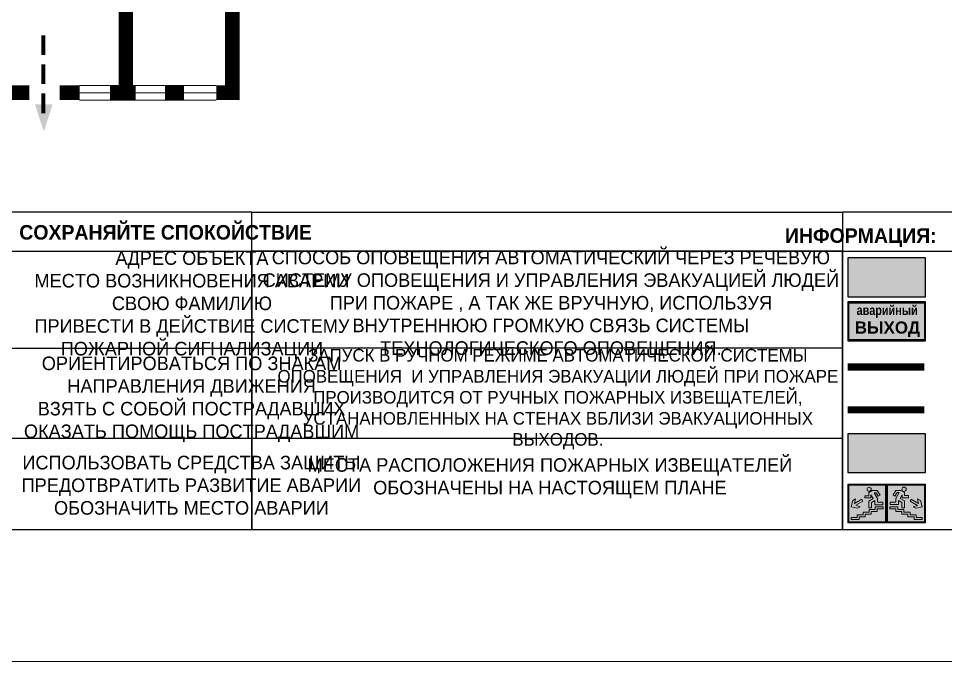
# Model space of a CAD drawing. Header units: millimetres. Extents: x 13810 to 67229, y 12374 to 21950.
# Drawn here: x 44623.2 to 44814.3, y 13759.2 to 13891.7 of the extents above; entities that cross this region are included whole.
import ezdxf

# ---------------------------------------------------------------- set-up
doc = ezdxf.new("R2010")
doc.units = ezdxf.units.MM
doc.linetypes.add('GOST2.303 4', pattern=[7, 5, -2, 0])
doc.linetypes.add('{ Wide Dash }', pattern=[12, 4, -2, 4, -2])
doc.layers.add('План_Штампы', color=7, linetype='Continuous')
doc.styles.add('обычный', font='arial.ttf')

# ---------------------------------------------------------------- blocks, each defined once
blk = doc.blocks.new('A$C41C009D9')
at = {"true_color": 0xffffff}
blk.add_hatch(color=7, dxfattribs=at).paths.add_polyline_path([(0, 8), (-16, 8), (-16, 0), (0, 0)])
h = blk.add_hatch(color=126)
h.dxf.hatch_style = 1
h.paths.add_polyline_path([(-15.8, 7.8), (-15.8, 0.2), (-0.2, 0.2), (-0.2, 7.8)])
at = {"color": 126}
for points in [[(-16, 0), (0, 0), (0, 8), (-16, 8)], [(-16, 0), (0, 0), (0, 8), (-16, 8)], [(-15.8, 7.8), (-0.2, 7.8), (-0.2, 0.2), (-15.8, 0.2)]]:
    blk.add_lwpolyline(points, close=True, dxfattribs=at)
at = {"color": 7, "true_color": 0xffffff, "insert": (-15.8, 7.3), "char_height": 2.5, "width": 15.5999, "attachment_point": 1, "style": 'обычный'}
blk.add_mtext('\\pi1.6133;{\\fArial|b1|i0|c204|p34;\\H0.8x;\\W0.8;аварийный\\H1.25x;\\W1;\\P\\pi1.2327;ВЫХОД}', dxfattribs=at)
blk = doc.blocks.new('A$C32E8229D')
at = {"true_color": 0xffffff}
blk.add_hatch(color=7, dxfattribs=at).paths.add_polyline_path([(0, 0), (0, -8), (16, -8), (16, 0)])
h = blk.add_hatch(color=126)
h.paths.add_polyline_path([(0.2, -0.2), (15.8, -0.2), (15.8, -7.8), (0.2, -7.8)])
h.paths.add_polyline_path([(13.49, -2.05), (12.08, -2.05), (11.37, -2.63, 0.162397), (11.29, -2.84), (11.29, -3.63), (10.35, -3.63), (10.35, -4.05), (11.68, -4.05), (11.68, -3.48), (12.26, -4.28), (11.29, -5.1), (11.29, -6.78), (11.85, -6.78), (11.85, -5.44), (12.8, -4.64), (12.8, -5.94), (14.46, -5.94), (14.46, -5.39), (13.45, -5.39), (13.45, -3.97), (12.46, -2.59), (13.15, -2.59), (13.69, -3.34), (14.18, -3)], flags=16)
h.paths.add_polyline_path([(10.74, -1.82, 1), (11.8, -1.82, 1)], flags=16)
h.paths.add_polyline_path([(9.39, -3.59), (5.99, -3.59), (6.56, -3.03), (5.91, -3.03), (5.1, -3.83), (5.91, -4.64), (6.56, -4.64), (5.99, -4.09), (9.39, -4.09)], flags=16)
h.paths.add_polyline_path([(4.29, -1.08), (1.72, -1.08), (1.72, -6.6), (4.29, -6.6)], flags=16)
at = {"color": 126}
blk.add_lwpolyline([(16, -8), (0, -8), (0, 0), (16, 0)], close=True, dxfattribs=at)
blk = doc.blocks.new('A$C7B4425F7')
at = {"true_color": 0xffffff}
blk.add_hatch(color=7, dxfattribs=at).paths.add_polyline_path([(0, 0), (-16, 0), (-16, -8), (0, -8)])
h = blk.add_hatch(color=126)
h.paths.add_polyline_path([(-0.2, -0.2), (-15.8, -0.2), (-15.8, -7.8), (-0.2, -7.8)])
h.paths.add_polyline_path([(-11.76, -2.03), (-11.76, -3.66), (-11.17, -3.66, -0.568275), (-11.17, -6.18), (-12.58, -6.18), (-12.58, -2.03)], flags=16)
h.paths.add_polyline_path([(-13.33, -4.12, -0.495768), (-13.59, -6.18), (-15.03, -6.18), (-15.03, -2.03), (-13.59, -2.03, -0.487973)], flags=16)
h.paths.add_polyline_path([(-10.25, -2.03), (-9.48, -2.03), (-9.48, -6.18), (-10.25, -6.18)], flags=16)
h.paths.add_polyline_path([(-13.84, -3.69), (-14.24, -3.69), (-14.24, -3.03), (-13.9, -3.03, -0.692621)], flags=0)
h.paths.add_polyline_path([(-9.15, -2.03), (-8.4, -2.03), (-8.04, -3.07), (-7.68, -2.03), (-6.93, -2.03), (-7.64, -4.1), (-6.93, -6.18), (-7.68, -6.18), (-8.04, -5.14), (-8.4, -6.18), (-9.15, -6.18), (-8.44, -4.1)], flags=16)
h.paths.add_polyline_path([(-11.76, -4.46), (-11.42, -4.46, -0.692621), (-11.36, -5.12), (-11.76, -5.12)], flags=0)
h.paths.add_polyline_path([(-13.9, -5.2), (-14.24, -5.2), (-14.24, -4.55), (-13.84, -4.55, -0.708038)], flags=0)
edge = h.paths.add_edge_path(flags=16)
edge.add_ellipse((-5.51, -4.08), major_axis=(0, 2.05), ratio=0.586184, start_angle=0, end_angle=360)
edge = h.paths.add_edge_path(flags=0)
edge.add_ellipse((-5.51, -4.08), major_axis=(0, 1.14), ratio=0.454828, start_angle=0, end_angle=360)
h.paths.add_polyline_path([(-4.13, -4.96, 0.377264), (-3.48, -4.52, 0.0555), (-3.16, -2.03), (-1.66, -2.03), (-1.66, -4.96), (-0.96, -4.96), (-0.96, -7.01), (-1.75, -7.01), (-1.75, -6.18), (-3.3, -6.18), (-3.3, -7.02), (-4.13, -7.02)], flags=16)
h.paths.add_polyline_path([(-2.73, -2.91), (-2.28, -2.91), (-2.28, -4.96), (-3.05, -4.96, 0.079136)], flags=0)
at = {"color": 126}
blk.add_lwpolyline([(-16, -8), (0, -8), (0, 0), (-16, 0)], close=True, dxfattribs=at)
blk = doc.blocks.new('вниз 3')
at = {"lineweight": 0, "true_color": 0xffffff}
h = blk.add_hatch(color=7, dxfattribs=at)
h.dxf.hatch_style = 1
h.paths.add_polyline_path([(40997.5, -4475.69), (40997.25, -4475.28), (40995.76, -4476.15), (40995.97, -4475.23), (40995.39, -4475.56), (40995.05, -4476.83), (40996.33, -4477.17), (40996.91, -4476.83), (40996, -4476.55)], flags=0)
h.paths.add_polyline_path([(40999.81, -4473.95), (41000.22, -4473.95), (41000.64, -4474.67), (41001.03, -4474.43), (41000.46, -4473.49), (41000.42, -4473.49), (40999.43, -4473.49), (40998.68, -4473.92), (40998.68, -4474.57), (40997.88, -4474.57), (40997.88, -4475), (40999.14, -4475), (40999.14, -4474.43), (40999.14, -4474.38), (40999.59, -4475.15), (40998.72, -4475.67), (40998.72, -4477.06), (40999.24, -4477.06), (40999.24, -4475.96), (40999.95, -4475.56), (40999.95, -4476.43), (41001.61, -4476.43), (41001.61, -4475.88), (41000.47, -4475.88), (41000.47, -4475.12)], flags=0)
h.paths.add_polyline_path([(40999.2, -4473.24, 1), (40998.35, -4473.24, 1)], flags=0)
h.paths.add_polyline_path([(41000.46, -4477.26), (41001.69, -4477.26), (41001.69, -4476.84), (41000.03, -4476.84), (41000.03, -4477.39), (40998.78, -4477.39), (40998.78, -4477.95), (40997.53, -4477.95), (40997.53, -4478.5), (40996.29, -4478.5), (40996.29, -4479.06), (40995.05, -4479.06), (40995.05, -4479.48), (40995.29, -4479.48), (40996.72, -4479.48), (40996.72, -4478.92), (40997.97, -4478.92), (40997.97, -4478.36), (40999.2, -4478.36), (40999.2, -4477.81), (41000.46, -4477.81)], flags=0)
h.paths.add_polyline_path([(41002.37, -4472.17), (40994.37, -4472.17), (40994.37, -4480.17), (41002.37, -4480.17)])
h.paths.add_polyline_path([(41002.16, -4479.96), (40994.57, -4479.96), (40994.57, -4472.37), (41002.16, -4472.37)], flags=16)
h.paths.add_polyline_path([(41001.61, -4475.88), (41001.61, -4476.43), (40999.95, -4476.43), (40999.95, -4475.56), (40999.24, -4475.96), (40999.24, -4477.06), (40998.72, -4477.06), (40998.72, -4475.67), (40999.59, -4475.15), (40999.14, -4474.38), (40999.14, -4474.43), (40999.14, -4475), (40997.88, -4475), (40997.88, -4474.57), (40998.68, -4474.57), (40998.68, -4473.92), (40999.43, -4473.49), (41000.42, -4473.49), (41000.46, -4473.49), (41001.03, -4474.43), (41000.64, -4474.67), (41000.22, -4473.95), (40999.81, -4473.95), (41000.47, -4475.12), (41000.47, -4475.88)], flags=0)
h.paths.add_polyline_path([(41001.69, -4476.84), (41001.69, -4477.26), (41000.46, -4477.26), (41000.46, -4477.81), (40999.2, -4477.81), (40999.2, -4478.36), (40997.97, -4478.36), (40997.97, -4478.92), (40996.72, -4478.92), (40996.72, -4479.48), (40995.05, -4479.48), (40995.05, -4479.06), (40996.29, -4479.06), (40996.29, -4478.5), (40997.53, -4478.5), (40997.53, -4477.95), (40998.78, -4477.95), (40998.78, -4477.39), (41000.03, -4477.39), (41000.03, -4476.84)], flags=0)
h.paths.add_polyline_path([(40998.35, -4473.24, -1), (40999.2, -4473.24, -1)], flags=0)
h.paths.add_polyline_path([(40997.5, -4475.69), (40996, -4476.55), (40996.91, -4476.83), (40996.33, -4477.17), (40995.05, -4476.83), (40995.39, -4475.56), (40995.97, -4475.23), (40995.76, -4476.15), (40997.25, -4475.28)], flags=0)
at = {"lineweight": 0}
h = blk.add_hatch(color=126, dxfattribs=at)
h.dxf.hatch_style = 1
h.paths.add_polyline_path([(41002.16, -4472.37), (40994.57, -4472.37), (40994.57, -4479.96), (41002.16, -4479.96)])
h.paths.add_polyline_path([(40995.97, -4475.23), (40995.76, -4476.15), (40997.25, -4475.28), (40997.5, -4475.69), (40996, -4476.55), (40996.91, -4476.83), (40996.33, -4477.17), (40995.05, -4476.83), (40995.39, -4475.56)], flags=16)
h.paths.add_polyline_path([(40997.88, -4474.57), (40998.68, -4474.57), (40998.68, -4473.92), (40999.43, -4473.49), (41000.42, -4473.49), (41000.46, -4473.49), (41001.03, -4474.43), (41000.64, -4474.67), (41000.22, -4473.95), (40999.81, -4473.95), (41000.47, -4475.12), (41000.47, -4475.88), (41001.61, -4475.88), (41001.61, -4476.43), (40999.95, -4476.43), (40999.95, -4475.56), (40999.24, -4475.96), (40999.24, -4477.06), (40998.72, -4477.06), (40998.72, -4475.67), (40999.59, -4475.15), (40999.14, -4474.38), (40999.14, -4474.43), (40999.14, -4475), (40997.88, -4475)], flags=16)
h.paths.add_polyline_path([(40998.35, -4473.24, -1), (40999.2, -4473.24, -1)], flags=16)
h.paths.add_polyline_path([(40997.53, -4477.95), (40998.78, -4477.95), (40998.78, -4477.39), (41000.03, -4477.39), (41000.03, -4476.84), (41001.69, -4476.84), (41001.69, -4477.26), (41000.46, -4477.26), (41000.46, -4477.81), (40999.2, -4477.81), (40999.2, -4478.36), (40997.97, -4478.36), (40997.97, -4478.92), (40996.72, -4478.92), (40996.72, -4479.48), (40995.05, -4479.48), (40995.05, -4479.06), (40996.29, -4479.06), (40996.29, -4478.5), (40997.53, -4478.5)], flags=16)
at = {"lineweight": 0, "true_color": 0xffffff}
h = blk.add_hatch(color=7, dxfattribs=at)
h.dxf.hatch_style = 1
h.paths.add_polyline_path([(40999.2, -4473.24, 1), (40998.35, -4473.24, 1)])
h.paths.add_polyline_path([(40999.81, -4473.95), (41000.22, -4473.95), (41000.64, -4474.67), (41001.03, -4474.43), (41000.46, -4473.49), (41000.42, -4473.49), (40999.43, -4473.49), (40998.68, -4473.92), (40998.68, -4474.57), (40997.88, -4474.57), (40997.88, -4475), (40999.14, -4475), (40999.14, -4474.43), (40999.14, -4474.38), (40999.59, -4475.15), (40998.72, -4475.67), (40998.72, -4477.06), (40999.24, -4477.06), (40999.24, -4475.96), (40999.95, -4475.56), (40999.95, -4476.43), (41001.61, -4476.43), (41001.61, -4475.88), (41000.47, -4475.88), (41000.47, -4475.12)])
h.paths.add_polyline_path([(40999.2, -4477.81), (41000.46, -4477.81), (41000.46, -4477.26), (41001.69, -4477.26), (41001.69, -4476.84), (41000.03, -4476.84), (41000.03, -4477.39), (40998.78, -4477.39), (40998.78, -4477.95), (40997.53, -4477.95), (40997.53, -4478.5), (40996.29, -4478.5), (40996.29, -4479.06), (40995.05, -4479.06), (40995.05, -4479.48), (40995.29, -4479.48), (40996.72, -4479.48), (40996.72, -4478.92), (40997.97, -4478.92), (40997.97, -4478.36), (40999.2, -4478.36)])
h.paths.add_polyline_path([(40997.5, -4475.69), (40997.25, -4475.28), (40995.76, -4476.15), (40995.97, -4475.23), (40995.39, -4475.56), (40995.05, -4476.83), (40996.33, -4477.17), (40996.91, -4476.83), (40996, -4476.55)])
at = {"color": 126, "lineweight": 0}
for points in [[(40994.37, -4472.17), (41002.37, -4472.17), (41002.37, -4480.17), (40994.37, -4480.17)], [(40994.57, -4472.37), (41002.16, -4472.37), (41002.16, -4479.96), (40994.57, -4479.96)]]:
    blk.add_lwpolyline(points, close=True, dxfattribs=at)
for points in [[(40999.14, -4474.43), (40999.14, -4475), (40997.88, -4475), (40997.88, -4474.57), (40998.68, -4474.57), (40998.68, -4473.92), (40999.43, -4473.49), (41000.42, -4473.49), (41000.46, -4473.49), (41001.03, -4474.43), (41000.64, -4474.67), (41000.22, -4473.95), (40999.81, -4473.95), (41000.47, -4475.12), (41000.47, -4475.88), (41001.61, -4475.88), (41001.61, -4476.43), (40999.95, -4476.43), (40999.95, -4475.56), (40999.24, -4475.96), (40999.24, -4477.06), (40998.72, -4477.06), (40998.72, -4475.67), (40999.59, -4475.15), (40999.14, -4474.38), (40999.14, -4474.43)], [(40995.05, -4476.83), (40995.39, -4475.56), (40995.97, -4475.23), (40995.76, -4476.15), (40997.25, -4475.28), (40997.5, -4475.69), (40996, -4476.55), (40996.91, -4476.83), (40996.33, -4477.17), (40995.05, -4476.83)], [(40995.29, -4479.48), (40995.05, -4479.48), (40995.05, -4479.06), (40996.29, -4479.06), (40996.29, -4478.5), (40997.53, -4478.5), (40997.53, -4477.95), (40998.78, -4477.95), (40998.78, -4477.39), (41000.03, -4477.39), (41000.03, -4476.84), (41001.69, -4476.84), (41001.69, -4477.26), (41000.46, -4477.26), (41000.46, -4477.81), (40999.2, -4477.81), (40999.2, -4478.36), (40997.97, -4478.36), (40997.97, -4478.92), (40996.72, -4478.92), (40996.72, -4479.48), (40995.05, -4479.48)]]:
    blk.add_lwpolyline(points, dxfattribs=at)
blk.add_circle((40998.77, -4473.24), 0.426, dxfattribs=at)
blk = doc.blocks.new('вниз')
at = {"lineweight": 0, "true_color": 0xffffff}
h = blk.add_hatch(color=7, dxfattribs=at)
h.dxf.hatch_style = 1
h.paths.add_polyline_path([(40994.51, -4472.22), (40986.51, -4472.22), (40986.51, -4480.22), (40994.51, -4480.22)])
h.paths.add_polyline_path([(40994.31, -4472.42), (40994.31, -4480.01), (40986.71, -4480.01), (40986.71, -4472.42)], flags=16)
h.paths.add_polyline_path([(40988.43, -4473.53), (40989.43, -4473.53), (40990.19, -4473.96), (40990.19, -4474.6), (40991, -4474.6), (40991, -4475.06), (40989.73, -4475.06), (40989.73, -4474.46), (40989.3, -4475.18), (40990.17, -4475.7), (40990.17, -4477.11), (40989.63, -4477.11), (40989.63, -4476.01), (40988.94, -4475.59), (40988.94, -4476.46), (40988.94, -4476.46), (40987.47, -4476.46), (40987.26, -4476.46), (40987.26, -4475.92), (40988.4, -4475.92), (40988.4, -4475.2), (40989.1, -4473.99), (40988.66, -4473.99), (40988.24, -4474.7), (40987.86, -4474.47), (40988.41, -4473.56)], flags=0)
h.paths.add_polyline_path([(40990.55, -4473.29, -1), (40989.69, -4473.29, -1)], flags=0)
h.paths.add_polyline_path([(40988.85, -4476.89), (40988.85, -4477.43), (40990.1, -4477.43), (40990.1, -4477.99), (40991.34, -4477.99), (40991.34, -4478.54), (40992.59, -4478.54), (40992.59, -4479.09), (40993.83, -4479.09), (40993.83, -4479.52), (40992.17, -4479.52), (40992.17, -4478.97), (40990.91, -4478.97), (40990.91, -4478.41), (40989.68, -4478.41), (40989.68, -4477.86), (40988.43, -4477.86), (40988.43, -4477.31), (40987.6, -4477.31), (40987.18, -4477.31), (40987.18, -4476.89)], flags=0)
h.paths.add_polyline_path([(40991.61, -4475.33), (40993.12, -4476.2), (40992.9, -4475.27), (40993.48, -4475.6), (40993.83, -4476.88), (40992.56, -4477.22), (40991.97, -4476.88), (40992.9, -4476.61), (40991.38, -4475.74), (40991.58, -4475.39)], flags=0)
h.paths.add_polyline_path([(40990.19, -4473.96), (40989.43, -4473.53), (40988.43, -4473.53), (40988.41, -4473.56), (40987.86, -4474.47), (40988.24, -4474.7), (40988.66, -4473.99), (40989.1, -4473.99), (40988.4, -4475.2), (40988.4, -4475.92), (40987.26, -4475.92), (40987.26, -4476.46), (40987.47, -4476.46), (40988.94, -4476.46), (40988.94, -4476.27), (40988.94, -4475.59), (40989.63, -4476.01), (40989.63, -4477.11), (40990.17, -4477.11), (40990.17, -4475.7), (40989.3, -4475.18), (40989.73, -4474.46), (40989.73, -4475.06), (40991, -4475.06), (40991, -4474.6), (40990.19, -4474.6)], flags=0)
h.paths.add_polyline_path([(40990.55, -4473.29, 1), (40989.69, -4473.29, 1)], flags=0)
h.paths.add_polyline_path([(40991.61, -4475.33), (40991.58, -4475.39), (40991.38, -4475.74), (40992.9, -4476.61), (40991.97, -4476.88), (40992.56, -4477.22), (40993.83, -4476.88), (40993.48, -4475.6), (40992.9, -4475.27), (40993.12, -4476.2)], flags=0)
h.paths.add_polyline_path([(40990.1, -4477.43), (40988.85, -4477.43), (40988.85, -4476.89), (40987.18, -4476.89), (40987.18, -4477.31), (40987.6, -4477.31), (40988.43, -4477.31), (40988.43, -4477.86), (40989.68, -4477.86), (40989.68, -4478.41), (40990.91, -4478.41), (40990.91, -4478.97), (40992.17, -4478.97), (40992.17, -4479.52), (40993.83, -4479.52), (40993.83, -4479.09), (40992.59, -4479.09), (40992.59, -4478.54), (40991.34, -4478.54), (40991.34, -4477.99), (40990.1, -4477.99)], flags=0)
at = {"lineweight": 0}
h = blk.add_hatch(color=126, dxfattribs=at)
h.dxf.hatch_style = 1
h.paths.add_polyline_path([(40994.31, -4472.42), (40986.71, -4472.42), (40986.71, -4480.01), (40994.31, -4480.01)])
h.paths.add_polyline_path([(40988.43, -4473.53), (40989.43, -4473.53), (40990.19, -4473.96), (40990.19, -4474.6), (40991, -4474.6), (40991, -4475.06), (40989.73, -4475.06), (40989.73, -4474.46), (40989.3, -4475.18), (40990.17, -4475.7), (40990.17, -4477.11), (40989.63, -4477.11), (40989.63, -4476.01), (40988.94, -4475.59), (40988.94, -4476.46), (40988.94, -4476.46), (40987.47, -4476.46), (40987.26, -4476.46), (40987.26, -4475.92), (40988.4, -4475.92), (40988.4, -4475.2), (40989.1, -4473.99), (40988.66, -4473.99), (40988.24, -4474.7), (40987.86, -4474.47), (40988.41, -4473.56)], flags=16)
h.paths.add_polyline_path([(40990.55, -4473.29, -1), (40989.69, -4473.29, -1)], flags=16)
h.paths.add_polyline_path([(40988.85, -4476.89), (40988.85, -4477.43), (40990.1, -4477.43), (40990.1, -4477.99), (40991.34, -4477.99), (40991.34, -4478.54), (40992.59, -4478.54), (40992.59, -4479.09), (40993.83, -4479.09), (40993.83, -4479.52), (40992.17, -4479.52), (40992.17, -4478.97), (40990.91, -4478.97), (40990.91, -4478.41), (40989.68, -4478.41), (40989.68, -4477.86), (40988.43, -4477.86), (40988.43, -4477.31), (40987.6, -4477.31), (40987.18, -4477.31), (40987.18, -4476.89)], flags=16)
h.paths.add_polyline_path([(40991.61, -4475.33), (40993.12, -4476.2), (40992.9, -4475.27), (40993.48, -4475.6), (40993.83, -4476.88), (40992.56, -4477.22), (40991.97, -4476.88), (40992.9, -4476.61), (40991.38, -4475.74), (40991.58, -4475.39)], flags=16)
at = {"lineweight": 0, "true_color": 0xffffff}
h = blk.add_hatch(color=7, dxfattribs=at)
h.dxf.hatch_style = 1
h.paths.add_polyline_path([(40989.73, -4474.46), (40989.73, -4475.06), (40991, -4475.06), (40991, -4474.6), (40990.19, -4474.6), (40990.19, -4473.96), (40989.43, -4473.53), (40988.43, -4473.53), (40988.41, -4473.56), (40987.86, -4474.47), (40988.24, -4474.7), (40988.66, -4473.99), (40989.1, -4473.99), (40988.4, -4475.2), (40988.4, -4475.92), (40987.26, -4475.92), (40987.26, -4476.46), (40987.47, -4476.46), (40988.94, -4476.46), (40988.94, -4475.59), (40989.63, -4476.01), (40989.63, -4477.11), (40990.17, -4477.11), (40990.17, -4475.7), (40989.3, -4475.18)])
h.paths.add_polyline_path([(40989.69, -4473.29, 1), (40990.55, -4473.29, 1)])
h.paths.add_polyline_path([(40991.61, -4475.33), (40991.58, -4475.39), (40991.38, -4475.74), (40992.9, -4476.61), (40991.97, -4476.88), (40992.56, -4477.22), (40993.83, -4476.88), (40993.48, -4475.6), (40992.9, -4475.27), (40993.12, -4476.2)])
h.paths.add_polyline_path([(40990.1, -4477.43), (40988.85, -4477.43), (40988.85, -4476.89), (40987.18, -4476.89), (40987.18, -4477.31), (40987.6, -4477.31), (40988.43, -4477.31), (40988.43, -4477.86), (40989.68, -4477.86), (40989.68, -4478.41), (40990.91, -4478.41), (40990.91, -4478.97), (40992.17, -4478.97), (40992.17, -4479.52), (40993.83, -4479.52), (40993.83, -4479.09), (40992.59, -4479.09), (40992.59, -4478.54), (40991.34, -4478.54), (40991.34, -4477.99), (40990.1, -4477.99)])
at = {"color": 126, "lineweight": 0}
for points in [[(40986.51, -4472.22), (40994.51, -4472.22), (40994.51, -4480.22), (40986.51, -4480.22)], [(40986.71, -4472.42), (40994.31, -4472.42), (40994.31, -4480.01), (40986.71, -4480.01)]]:
    blk.add_lwpolyline(points, close=True, dxfattribs=at)
for points in [[(40987.47, -4476.46), (40987.26, -4476.46), (40987.26, -4475.92), (40988.4, -4475.92), (40988.4, -4475.2), (40989.1, -4473.99), (40988.66, -4473.99), (40988.24, -4474.7), (40987.86, -4474.47), (40988.41, -4473.56), (40988.43, -4473.53), (40989.43, -4473.53), (40990.19, -4473.96), (40990.19, -4474.6), (40991, -4474.6), (40991, -4475.06), (40989.73, -4475.06), (40989.73, -4474.46), (40989.3, -4475.18), (40990.17, -4475.7), (40990.17, -4477.11), (40989.63, -4477.11), (40989.63, -4476.01), (40988.94, -4475.59), (40988.94, -4476.46)], [(40991.58, -4475.39), (40991.38, -4475.74), (40992.9, -4476.61), (40991.97, -4476.88), (40992.56, -4477.22), (40993.83, -4476.88), (40993.48, -4475.6), (40992.9, -4475.27), (40993.12, -4476.2), (40991.61, -4475.33), (40991.58, -4475.39)], [(40987.6, -4477.31), (40987.18, -4477.31), (40987.18, -4476.89), (40988.85, -4476.89), (40988.85, -4477.43), (40990.1, -4477.43), (40990.1, -4477.99), (40991.34, -4477.99), (40991.34, -4478.54), (40992.59, -4478.54), (40992.59, -4479.09), (40993.83, -4479.09), (40993.83, -4479.52), (40992.17, -4479.52), (40992.17, -4478.97), (40990.91, -4478.97), (40990.91, -4478.41), (40989.68, -4478.41), (40989.68, -4477.86), (40988.43, -4477.86), (40988.43, -4477.31), (40987.6, -4477.31)], [(40987.47, -4476.46), (40988.94, -4476.46), (40988.94, -4476.27)]]:
    blk.add_lwpolyline(points, dxfattribs=at)
blk.add_circle((40990.12, -4473.29), 0.432, dxfattribs=at)

msp = doc.modelspace()

# ---------------------------------------------------------------- linework, layer by layer
at = {"color": 126, "lineweight": 0, "true_color": 0x008754}
msp.add_lwpolyline([(44358.4, 14154.23), (44958.4, 14154.23), (44958.4, 13759.23), (44358.4, 13759.23)], close=True, dxfattribs=at)
msp.add_lwpolyline([(44358.4, 14154.23), (44958.4, 14154.23), (44958.4, 13759.23), (44358.4, 13759.23)], close=True, dxfattribs=at)
msp.add_lwpolyline([(44358.4, 14154.23), (44958.4, 14154.23), (44958.4, 13759.23), (44358.4, 13759.23)], close=True, dxfattribs=at)
msp.add_lwpolyline([(44358.4, 14154.23), (44958.4, 14154.23), (44958.4, 13759.23), (44358.4, 13759.23)], close=True, dxfattribs=at)
at = {"lineweight": 0, "const_width": 3}
for points in [[(44645.3, 13912.56), (44645.3, 13876.44)], [(44663.94, 13876.44), (44667.26, 13876.44), (44667.26, 13906.7), (44675.52, 13906.7)], [(44620.91, 13876.44), (44625.42, 13876.44)], [(44631.67, 13876.44), (44635.75, 13876.44)], [(44642.01, 13876.44), (44647.34, 13876.44)], [(44653.35, 13876.44), (44657.27, 13876.44)]]:
    msp.add_lwpolyline(points, dxfattribs=at)
at = {"color": 126, "linetype": '{ Wide Dash }', "lineweight": 100, "true_color": 0x008754}
msp.add_lwpolyline([(44628.31, 13872.26), (44628.31, 13889.11)], dxfattribs=at)
at = {"lineweight": 0}
for points in [[(44635.75, 13877.94), (44663.94, 13877.94)], [(44635.75, 13876.44), (44663.94, 13876.44)], [(44635.75, 13874.94), (44663.94, 13874.94)]]:
    msp.add_lwpolyline(points, dxfattribs=at)
for points in [[(44527.53, 13843.79), (44671.29, 13843.79), (44671.29, 13851.84), (44527.53, 13851.84)], [(44671.29, 13851.84), (44793.01, 13851.84), (44793.01, 13786.39), (44671.29, 13786.39)], [(44671.29, 13851.84), (44793.01, 13851.84), (44793.01, 13843.79), (44671.29, 13843.79)], [(44793.01, 13843.79), (44936.78, 13843.79), (44936.78, 13851.84), (44793.01, 13851.84)], [(44527.53, 13843.79), (44671.29, 13843.79), (44671.29, 13786.39), (44527.53, 13786.39)], [(44671.29, 13843.79), (44793.01, 13843.79), (44793.01, 13823.8), (44671.29, 13823.8)], [(44793.01, 13843.79), (44936.78, 13843.79), (44936.78, 13786.39), (44793.01, 13786.39)], [(44793.01, 13823.8), (44671.29, 13823.8), (44671.29, 13805.22), (44793.01, 13805.22)]]:
    msp.add_lwpolyline(points, close=True)
for points in [[(44585.94, 13823.8), (44527.53, 13823.8), (44671.29, 13823.8)], [(44585.94, 13805.22), (44527.53, 13805.22), (44671.29, 13805.22)]]:
    msp.add_lwpolyline(points)
at = {"color": 126, "lineweight": 80, "true_color": 0x008754, "const_width": 1.5}
msp.add_lwpolyline([(44809.93, 13819.89), (44794.13, 13819.89)], dxfattribs=at)
at = {"color": 126, "linetype": 'GOST2.303 4', "lineweight": 80, "true_color": 0x008754, "const_width": 1.5}
msp.add_lwpolyline([(44809.93, 13811.09), (44794.13, 13811.09)], dxfattribs=at)
at = {"layer": 'План_Штампы', "color": 126, "true_color": 0x008754}
msp.add_solid([(44626.54, 13874.07), (44630.2, 13874.06), (44628.39, 13868.44)], dxfattribs=at)

# ---------------------------------------------------------------- block references
msp.add_blockref('A$C41C009D9', (44810.13, 13825.33))
at = {"color": 126, "true_color": 0x008754}
for name, p in [('вниз 3', (3799.76, 18267.96)), ('вниз', (3815.62, 18268.01)), ('вниз', (3815.62, 18268.01))]:
    msp.add_blockref(name, p, dxfattribs=at)
at = {"layer": 'План_Штампы'}
msp.add_blockref('A$C7B4425F7', (44810.13, 13842.41), dxfattribs=at)
at = {"layer": 'План_Штампы', "color": 126, "true_color": 0x008754, "xscale": -1}
msp.add_blockref('A$C32E8229D', (44810.13, 13806.14), dxfattribs=at)

# ---------------------------------------------------------------- texts
at = {"lineweight": 0, "attachment_point": 5, "style": 'обычный'}
for s, insert, char_height, width in [('{\\fProxima Nova Rg|b1|i0|c204|p2;ДЕЙСТВИЯ ПРИ АВАРИИ: СОХРАНЯЙТЕ СПОКОЙСТВИЕ\\H1.6644x; }', (44627.14, 13847.24), 3, 175.1736), ('{\\fProxima Nova Rg|b1|i0|c204|p2;ИНФОРМАЦИЯ:\\H1.1997x; }', (44796.81, 13846.57), 3, 175.1736), ('\\pi-8.4,l8.4,t8.4;{\\fProxima Nova Rg|b0|i0|c204|p2;АДРЕС ОБЪЕКТА\\PМЕСТО ВОЗНИКНОВЕНИЯ АВАРИИ\\PСВОЮ ФАМИЛИЮ\\PПРИВЕСТИ В ДЕЙСТВИЕ СИСТЕМУ \\PПОЖАРНОЙ СИГНАЛИЗАЦИИ}', (44658.92, 13832.63), 2.8, 126.6484), ('{\\fProxima Nova Rg|b0|i0|c204|p2;СПОСОБ ОПОВЕЩЕНИЯ АВТОМАТИЧЕСКИЙ ЧЕРЕЗ РЕЧЕВУЮ СИСТЕМУ ОПОВЕЩЕНИЯ И УПРАВЛЕНИЯ ЭВАКУАЦИЕЙ ЛЮДЕЙ ПРИ ПОЖАРЕ , А ТАК ЖЕ ВРУЧНУЮ, ИСПОЛЬЗУЯ ВНУТРЕННЮЮ ГРОМКУЮ СВЯЗЬ СИСТЕМЫ ТЕХНОЛОГИЧЕСКОГО ОПОВЕЩЕНИЯ.}', (44732.92, 13832.75), 2.8, 118.5618), ('{\\fProxima Nova Rg|b0|i0|c204|p2;\\P\\pt7.8;ЗАПУСК В РУЧНОМ РЕЖИМЕ АВТОМАТИЧЕСКОЙ СИСТЕМЫ ОПОВЕЩЕНИЯ  И УПРАВЛЕНИЯ ЭВАКУАЦИИ ЛЮДЕЙ ПРИ ПОЖАРЕ ПРОИЗВОДИТСЯ ОТ РУЧНЫХ ПОЖАРНЫХ ИЗВЕЩАТЕЛЕЙ, УСТАНАНОВЛЕННЫХ НА СТЕНАХ ВБЛИЗИ ЭВАКУАЦИОННЫХ ВЫХОДОВ. }', (44734.36, 13815.46), 2.6, 121.7868), ('\\pi-8.4,l8.4,t8.4;{\\fProxima Nova Rg|b0|i0|c204|p2;ОРИЕНТИРОВАТЬСЯ ПО ЗНАКАМ \\PНАПРАВЛЕНИЯ ДВИЖЕНИЯ\\PВЗЯТЬ С СОБОЙ ПОСТРАДАВШИХ\\PОКАЗАТЬ ПОМОЩЬ ПОСТРАДАВШИМ}', (44658.85, 13813.26), 2.8, 126.6484), ('\\pi-8.4,l8.4,t8.4;{\\fProxima Nova Rg|b0|i0|c204|p2;ИСПОЛЬЗОВАТЬ СРЕДСТВА ЗАЩИТЫ \\PПРЕДОТВРАТИТЬ РАЗВИТИЕ АВАРИИ\\PОБОЗНАЧИТЬ МЕСТО АВАРИИ}', (44658.8, 13795.53), 2.8, 126.6484), ('\\pt8.4;{\\fProxima Nova Rg|b0|i0|c204|p2;\\PМЕСТА РАСПОЛОЖЕНИЯ ПОЖАРНЫХ ИЗВЕЩАТЕЛЕЙ ОБОЗНАЧЕНЫ НА НАСТОЯЩЕМ ПЛАНЕ}', (44732.72, 13799.32), 2.8, 118.5618)]:
    msp.add_mtext(s, dxfattribs=dict(at, insert=insert, char_height=char_height, width=width))

doc.saveas('drawing.dxf')
